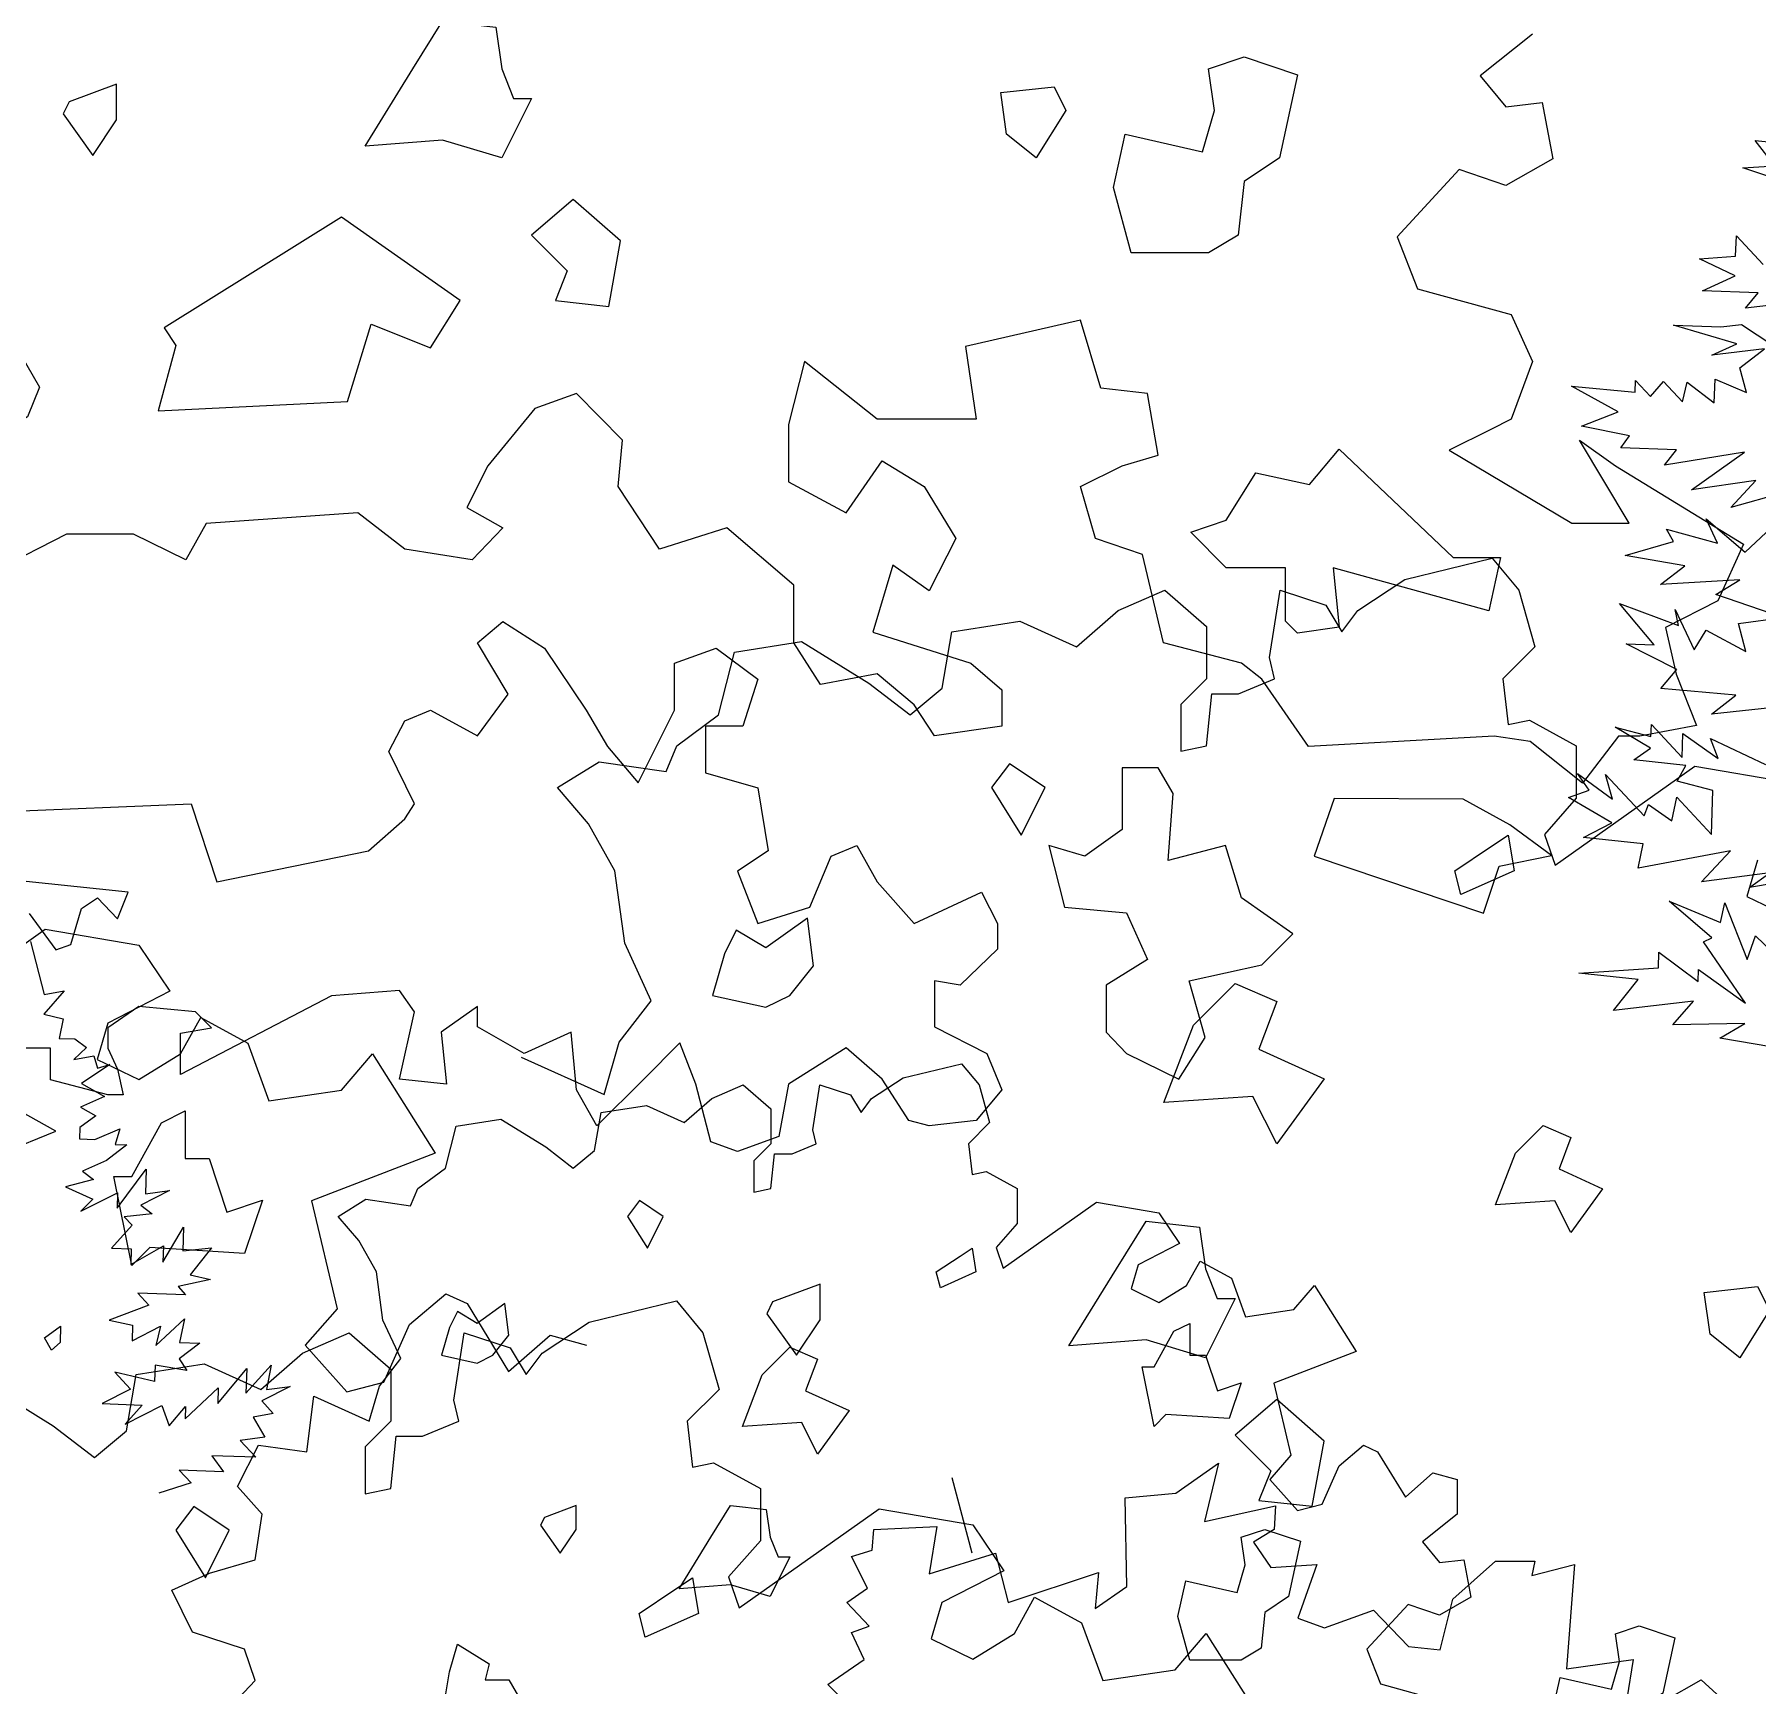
# Model space of a CAD drawing. Header units: inches. Extents: x 11.9 to 85.3, y 21.1 to 37.4.
# Drawn here: x 67.478 to 67.994, y 22.702 to 23.196 of the extents above; entities that cross this region are included whole.
import ezdxf

# ---------------------------------------------------------------- set-up
doc = ezdxf.new("R2010")
doc.units = ezdxf.units.IN
doc.header["$MEASUREMENT"] = 0
doc.layers.add('CAY', color=94, linetype='Continuous')
doc.layers.add('CAY-3', color=61, linetype='Continuous')

# ---------------------------------------------------------------- blocks, each defined once
blk = doc.blocks.new('A$C76451831')
at = {"layer": 'CAY'}
for p, q in [((3764, 1772.8), (3822.4, 1787)), ((3822.4, 1787), (3840.1, 1765.7)), ((3732.8, 1752.2), (3764, 1772.8)), ((3573, 1752.2), (3604.2, 1765.7)), ((3604.2, 1765.7), (3631.9, 1741.6)), ((3673.8, 1720.9), (3680.9, 1765.7)), ((3680.9, 1765.7), (3711.5, 1755.7)), ((3840.1, 1765.7), (3850.7, 1728)), ((3545.3, 1728), (3573, 1752.2)), ((3711.5, 1755.7), (3722.2, 1738)), ((3722.2, 1738), (3732.8, 1752.2)), ((3455.6, 1700.3), (3462.1, 1738)), ((3462.1, 1738), (3507.5, 1745.1)), ((3507.5, 1745.1), (3545.3, 1728)), ((3631.9, 1741.6), (3631.9, 1706.7)), ((3306.5, 1682.6), (3317.1, 1724.4)), ((3317.1, 1724.4), (3361.9, 1731.5)), ((3361.9, 1731.5), (3406.7, 1703.8)), ((3850.7, 1728), (3829.5, 1706.7)), ((3677.3, 1706.7), (3673.8, 1720.9)), ((3406.7, 1703.8), (3434.4, 1682.6)), ((3434.4, 1682.6), (3455.6, 1700.3)), ((3631.9, 1706.7), (3614.8, 1689.6)), ((3653.2, 1696.7), (3677.3, 1706.7)), ((3829.5, 1706.7), (3833, 1676.1)), ((3614.8, 1689.6), (3614.8, 1658.4)), ((3631.9, 1661.9), (3635.5, 1696.7)), ((3635.5, 1696.7), (3653.2, 1696.7)), ((3278.8, 1661.9), (3306.5, 1682.6)), ((3833, 1676.1), (3847.2, 1679)), ((3847.2, 1679), (3878.4, 1661.9)), ((3271.7, 1644.8), (3278.8, 1661.9)), ((3614.8, 1658.4), (3631.9, 1661.9)), ((3878.4, 1661.9), (3878.4, 1627.1)), ((3199.2, 1634.2), (3226.9, 1651.3)), ((3226.9, 1651.3), (3271.7, 1644.8)), ((3864.3, 1582.3), (3957.4, 1648.4)), ((3957.4, 1648.4), (4019.9, 1637.7)), ((3219.8, 1610), (3199.2, 1634.2)), ((3878.4, 1627.1), (3857.2, 1602.9)), ((3237.5, 1578.7), (3219.8, 1610)), ((3857.2, 1602.9), (3864.3, 1582.3)), ((3999.3, 1585.8), (3992.2, 1561.6)), ((3244, 1530.4), (3237.5, 1578.7)), ((3992.2, 1561.6), (4019.9, 1548.1)), ((2764.5, 1473.6), (2857.6, 1539.7)), ((2857.6, 1539.7), (2920.1, 1529)), ((2920.1, 1529), (2940.8, 1498.4)), ((3261.7, 1492), (3244, 1530.4)), ((2940.8, 1498.4), (2899.5, 1477.1)), ((3240.4, 1464.3), (3261.7, 1492)), ((2899.5, 1477.1), (2892.4, 1452.9)), ((2947.9, 1456.5), (2961.4, 1480.7)), ((2961.4, 1480.7), (2992.7, 1463.6)), ((2992.7, 1463.6), (3006.8, 1425.2)), ((3230.4, 1429.5), (3240.4, 1464.3)), ((2892.4, 1452.9), (2920.1, 1439.4)), ((2920.1, 1439.4), (2947.9, 1456.5)), ((3055.2, 1432.3), (3075.8, 1456.5)), ((3075.8, 1456.5), (3117.7, 1390.4)), ((3175, 1454.3), (3230.4, 1429.5)), ((3006.8, 1425.2), (3055.2, 1432.3)), ((3117.7, 1390.4), (3035.1, 1358.6)), ((3035.1, 1358.6), (3052.2, 1286.6)), ((5949.7, 1306.8), (5958.9, 1271.5)), ((3052.2, 1286.6), (3031, 1262.4)), ((5972.1, 1273.8), (5958.5, 1258.4)), ((5958.9, 1271.5), (5972.1, 1273.8)), ((5958.5, 1258.4), (5971.5, 1255.2)), ((5971.5, 1255.2), (5968.8, 1242.2)), ((5968.8, 1242.2), (5979.2, 1241.8)), ((5979.2, 1241.8), (5987.1, 1236.1)), ((5987.1, 1236.1), (5978.7, 1228.2)), ((5978.7, 1228.2), (5991.9, 1230.5)), ((5991.9, 1230.5), (5994.4, 1222.3)), ((6002.6, 1224.7), (5983.6, 1212.2)), ((5994.4, 1222.3), (6002.6, 1224.7)), ((5983.6, 1212.2), (5999.1, 1203.5)), ((5999.1, 1203.5), (5983, 1196.4)), ((5983, 1196.4), (5993.3, 1190.6)), ((5993.3, 1190.6), (5982.6, 1182.8)), ((5982.6, 1182.8), (5982.3, 1175.1)), ((5982.3, 1175.1), (5992.7, 1174.7)), ((5992.7, 1174.7), (6009.3, 1181.8)), ((6009.3, 1181.8), (6006.2, 1171.5)), ((6000.4, 1160.8), (5984.3, 1153.7)), ((6013.9, 1171.3), (6000.4, 1160.8)), ((6006.2, 1171.5), (6013.9, 1171.3)), ((5984.3, 1153.7), (5991.8, 1148)), ((6007.4, 1128.9), (6026.9, 1154.9)), ((6026.9, 1154.9), (6026.3, 1138.6)), ((5991.8, 1148), (5973, 1143.2)), ((5973, 1143.2), (5991.3, 1134.9)), ((5983.3, 1127), (6007.8, 1139.3)), ((6007.8, 1139.3), (6007.4, 1128.9)), ((6042.3, 1140.8), (6023.3, 1131)), ((6026.3, 1138.6), (6042.3, 1140.8)), ((5991.3, 1134.9), (5983.3, 1127)), ((6023.3, 1131), (6030.9, 1125.3)), ((6017.4, 1117.6), (6003.8, 1102.2)), ((6030.9, 1125.3), (6012.2, 1123.3)), ((6012.2, 1123.3), (6017.4, 1117.6)), ((6037.9, 1092.9), (6051.8, 1116.4)), ((6051.8, 1116.4), (6051.3, 1100.6)), ((6016.5, 1091.4), (6038.3, 1103.8)), ((6038.3, 1103.8), (6037.9, 1092.9)), ((6003.8, 1102.2), (6016.9, 1101.8)), ((6016.9, 1101.8), (6016.5, 1091.4)), ((6051.3, 1100.6), (6070.4, 1102.6)), ((6070.4, 1102.6), (6056.2, 1084.5)), ((6069.6, 1081.4), (6048.2, 1076.7)), ((6056.2, 1084.5), (6069.6, 1081.4)), ((6053, 1071.1), (6021.3, 1072.2)), ((6021.3, 1072.2), (6028.7, 1064.2)), ((6048.2, 1076.7), (6053, 1071.1)), ((6028.7, 1064.2), (6002.1, 1054.3)), ((6002.1, 1054.3), (6017.8, 1051)), ((6017.8, 1051), (6017.5, 1040.6)), ((6017.5, 1040.6), (6036.4, 1050.3)), ((6033.2, 1037.3), (6052.4, 1055.2)), ((6036.4, 1050.3), (6033.2, 1037.3)), ((6052.4, 1055.2), (6049.1, 1039.5)), ((6062.7, 1039), (6048.8, 1028.6)), ((6049.1, 1039.5), (6062.7, 1039)), ((6032.8, 1024.2), (6032.4, 1013.3)), ((6053.9, 1020.7), (6032.8, 1024.2)), ((6048.8, 1028.6), (6053.9, 1020.7)), ((6093.3, 1005.7), (6110.2, 1024.2)), ((6110.2, 1024.2), (6107, 1008)), ((6005.9, 1019.7), (6016.3, 1008.4)), ((6032.4, 1013.3), (6005.9, 1019.7)), ((6074.5, 998.7), (6093.9, 1022)), ((6093.9, 1022), (6093.3, 1005.7)), ((6016.3, 1008.4), (5997.4, 998.7)), ((6052.8, 988.6), (6074.8, 1009.1)), ((6074.8, 1009.1), (6074.5, 998.7)), ((6122.9, 1010.1), (6104, 1000.4)), ((6104, 1000.4), (6111.4, 992)), ((6107, 1008), (6122.9, 1010.1)), ((5997.4, 998.7), (6024.1, 997.7)), ((6024.1, 997.7), (6012.8, 985)), ((6012.8, 985), (6037.3, 997.3)), ((6037.3, 997.3), (6042.2, 983.9)), ((6042.2, 983.9), (6053.1, 996.7)), ((6053.1, 996.7), (6052.8, 988.6)), ((6111.4, 992), (6098.2, 989.7)), ((6098.2, 989.7), (6105.9, 976.3)), ((6105.9, 976.3), (6089.5, 974.1)), ((6089.5, 974.1), (6099.9, 962.9)), ((6078.3, 953.2), (6048.9, 954.2)), ((6048.9, 954.2), (6056.8, 945.8)), ((6070.5, 963.9), (6078.3, 953.2)), ((6099.9, 962.9), (6070.5, 963.9)), ((6056.8, 945.8), (6035.2, 938.9)), ((3915.1, 501.1), (3898, 463.3)), ((3898, 463.3), (3863.2, 445.6)), ((3863.2, 445.6), (3870.3, 414.4)), ((3870.3, 414.4), (3883.8, 380.2)), ((3883.8, 380.2), (3846.1, 373.1)), ((3831.9, 373.1), (3807.8, 341.8)), ((3846.1, 373.1), (3831.9, 373.1))]:
    blk.add_line(p, q, dxfattribs=at)
for points in [[(4309.9, 2044.7), (4296.2, 2058.5), (4320.4, 2075.3), (4312, 2093.3), (4323.6, 2097.5), (4308.8, 2113.3), (4322.5, 2122.8), (4312, 2143.9), (4325.7, 2148.1), (4326.7, 2161.8), (4368.9, 2163.9), (4363.7, 2132.3), (4408, 2146), (4416.4, 2113.3), (4476.5, 2133.3), (4474.4, 2109.1), (4495.5, 2123.9), (4494.4, 2182.9), (4528.2, 2186.1), (4556.7, 2206.1), (4547.2, 2167.1), (4594.6, 2177.6), (4593.6, 2161.8), (4579.9, 2153.4), (4591.5, 2136.5), (4622.1, 2138.6), (4609.4, 2102.8), (4627.3, 2096.4), (4660, 2108), (4683.2, 2083.8), (4704.3, 2081.7), (4712.8, 2115.4), (4741.2, 2140.7), (4767.6, 2140.7), (4765.5, 2131.2), (4794, 2138.6), (4788.7, 2069), (4833, 2075.3), (4828.8, 2049)], [(4854.1, 2047.9), (4878.3, 2061.6), (4888.9, 2052.1)], [(3979.1, 158.1), (3899.4, 171.8), (3916.1, 181.6), (3868, 180.6), (3881.7, 196.4), (3828.5, 190.1), (3845, 210.9), (3805.3, 215), (3858.5, 218.6), (3858.8, 229), (3884.9, 209.5), (3885.2, 217.6), (3916.5, 195.2), (3888.5, 236.1), (3894, 238.6), (3865.5, 263.2), (3899.8, 248.8), (3902.6, 261.9), (3917.6, 224.2), (3923.1, 239.9), (3951.6, 212.6)], [(3983.5, 283.1), (3919.2, 272.2), (3932.7, 282.1), (3887.2, 276), (3906.5, 296.7), (3844.9, 285.2), (3848.2, 301.4), (3808.5, 305.5), (3827.4, 315.3), (3798.5, 332.2), (3812.3, 337.1), (3804.5, 348.3), (3827.9, 331.1), (3823.1, 347.6), (3848.9, 320), (3851.8, 327.6), (3867.3, 316.6), (3870.6, 332.4), (3893.7, 307.5), (3894.8, 337), (3871, 343.2), (3876.8, 353.5), (3842, 357.4), (3853.2, 365.2), (3829.6, 379.1), (3853.4, 372.9), (3853.7, 381), (3874.2, 359), (3874.8, 374.8), (3898.2, 358.2), (3893.2, 371.5), (3929.8, 354.3)], [(3947.5, 393.6), (3893.8, 387.8), (3910.1, 400.4), (3860, 404.8), (3870.8, 417.6), (3837, 434.6), (3855.6, 434), (3832.5, 461.5), (3871.9, 447), (3869.5, 457.5), (3882.2, 430.8), (3890.3, 443.7), (3916.6, 429.6), (3911.8, 448.3), (3941.4, 452.3), (3896.6, 467.5), (3912.8, 477.3), (3859.7, 474.2), (3876, 486.8), (3836.3, 493.6), (3868.4, 502.9), (3863.7, 511.2), (3897.8, 501.9), (3890.2, 518), (3916.2, 495.8), (3930.2, 508.9)], [(3941.6, 535.3), (3906.8, 525.6), (3923.3, 543.6), (3880.5, 537.4), (3915.8, 562.4), (3862.5, 553.9), (3870.5, 564), (3833.4, 565.3), (3839.1, 573.3), (3807.2, 579.8), (3831.5, 589.4), (3800.4, 606.4), (3842.9, 602.6), (3843.1, 610.3), (3853.2, 599.5), (3861.7, 609.7), (3874.4, 596.1), (3877.5, 609.1), (3895.6, 595.3), (3896.2, 611.2), (3917.2, 602.3), (3912.8, 618.8), (3929.1, 631.3), (3894, 627.1), (3910.6, 634.7), (3868.4, 647.1), (3900.1, 646), (3913.8, 647.7), (3934.6, 633.9)], [(3970.1, 664.8), (3916.4, 658.5), (3924.9, 668.7), (3887.8, 670), (3909.5, 680.1), (3885.8, 691.3), (3909.9, 693.2), (3910.4, 706.8), (3928.3, 687.6)], [(3951.4, 739.8), (3914.7, 752), (3936, 753.5), (3923, 770.3), (3962.8, 766.2)], [(5963.8, 1034.3), (5959.1, 1042.6), (5969.8, 1050.4), (5969.4, 1039.5), (5963.8, 1034.3)]]:
    blk.add_lwpolyline(points, dxfattribs=at)
for points in [[(3524.3, 1634.1), (3500.5, 1649.9), (3488.6, 1634.1), (3508.4, 1602.4)], [(3821.2, 1594.5), (3833.1, 1602.4), (3837, 1578.6), (3801.4, 1562.8), (3797.4, 1578.6)], [(3369.9, 1515.3), (3365.9, 1547), (3338.2, 1527.2), (3318.4, 1539), (3310.5, 1523.2), (3302.6, 1495.5), (3338.2, 1487.6), (3354, 1495.5)], [(3623.3, 1475.7), (3651, 1503.4), (3678.7, 1491.5), (3666.8, 1459.8), (3710.3, 1440), (3678.7, 1396.5), (3662.8, 1428.1), (3603.5, 1424.2)], [(2935.2, 1410.5), (2951, 1418.5), (2951, 1386.8), (2966.9, 1386.8), (2978.8, 1351.1), (3002.5, 1359.1), (2990.6, 1323.4), (2927.3, 1327.4), (2915.4, 1315.5), (2903.5, 1374.9), (2915.4, 1374.9)], [(3837.8, 1390.3), (3856.3, 1408.8), (3874.8, 1400.9), (3866.9, 1379.8), (3895.9, 1366.6), (3874.8, 1337.5), (3864.2, 1358.6), (3824.6, 1356)], [(3571.8, 1313.3), (3591.6, 1345), (3627.2, 1341), (3631.2, 1313.3), (3639.1, 1293.5), (3651, 1293.5), (3631.2, 1253.9), (3591.6, 1265.8), (3540.1, 1261.8)], [(3342.6, 1291.2), (3338.7, 1283.3), (3358.5, 1255.6), (3374.3, 1279.3), (3374.3, 1303.1)], [(3967.7, 1269.7), (3963.7, 1297.4), (3999.3, 1301.4), (4007.3, 1285.6), (3987.5, 1253.9)], [(3702.4, 1154.9), (3710.3, 1198.4), (3678.7, 1226.2), (3651, 1202.4), (3674.7, 1178.6), (3666.8, 1158.8)], [(3862.3, 1017), (3867.6, 1040.8), (3901.9, 1032.9), (3907.2, 1051.4), (3904.5, 1069.8), (3920.4, 1075.1), (3944.1, 1067.2), (3936.2, 1030.2), (3920.4, 1019.7), (3917.7, 995.9), (3904.5, 988), (3870.2, 988)]]:
    blk.add_lwpolyline(points, close=True, dxfattribs=at)
at = {"layer": 'CAY-3'}
for p, q in [((3100.6, 1276), (3124.7, 1296.6)), ((3124.7, 1296.6), (3138.9, 1290.1)), ((3138.9, 1290.1), (3166.6, 1244.7)), ((3220.2, 1277.6), (3278.5, 1291.8)), ((3278.5, 1291.8), (3296.2, 1270.6)), ((3083.5, 1237.6), (3100.6, 1276)), ((3188.9, 1257), (3220.2, 1277.6)), ((3029.1, 1257), (3060.4, 1270.6)), ((3060.4, 1270.6), (3088.1, 1246.4)), ((3130, 1225.7), (3137, 1270.6)), ((3137, 1270.6), (3167.7, 1260.5)), ((3166.6, 1244.7), (3194.3, 1268.9)), ((3194.3, 1268.9), (3218.5, 1262.4)), ((3296.2, 1270.6), (3306.9, 1232.8)), ((3001.4, 1232.8), (3029.1, 1257)), ((3031, 1262.4), (3058.7, 1231.2)), ((3167.7, 1260.5), (3178.3, 1242.8)), ((3178.3, 1242.8), (3188.9, 1257)), ((2911.8, 1205.1), (2918.3, 1242.8)), ((2918.3, 1242.8), (2963.7, 1249.9)), ((2963.7, 1249.9), (3001.4, 1232.8)), ((3088.1, 1246.4), (3088.1, 1211.6)), ((2818.1, 1236.4), (2862.9, 1208.6)), ((3058.7, 1231.2), (3083.5, 1237.6)), ((3306.9, 1232.8), (3285.6, 1211.6)), ((3133.5, 1211.6), (3130, 1225.7)), ((2862.9, 1208.6), (2890.6, 1187.4)), ((3088.1, 1211.6), (3071, 1194.5)), ((3109.3, 1201.6), (3133.5, 1211.6)), ((3285.6, 1211.6), (3289.2, 1180.9)), ((2890.6, 1187.4), (2911.8, 1205.1)), ((3088.1, 1166.8), (3091.6, 1201.6)), ((3091.6, 1201.6), (3109.3, 1201.6)), ((3071, 1194.5), (3071, 1163.2)), ((3289.2, 1180.9), (3303.3, 1183.9)), ((3303.3, 1183.9), (3334.6, 1166.8)), ((3071, 1163.2), (3088.1, 1166.8)), ((3334.6, 1166.8), (3334.6, 1131.9)), ((3320.4, 1087.1), (3413.6, 1153.2)), ((3413.6, 1153.2), (3476.1, 1142.6)), ((3476.1, 1142.6), (3496.7, 1111.9)), ((3334.6, 1131.9), (3313.3, 1107.8)), ((3313.3, 1107.8), (3320.4, 1087.1)), ((3496.7, 1111.9), (3455.4, 1090.7)), ((3503.8, 1070), (3517.3, 1094.2)), ((3517.3, 1094.2), (3548.6, 1077.1)), ((3455.4, 1090.7), (3448.4, 1066.5)), ((3476.1, 1052.9), (3503.8, 1070)), ((3548.6, 1077.1), (3562.7, 1038.8)), ((3611.1, 1045.8), (3631.7, 1070)), ((3631.7, 1070), (3673.6, 1003.9)), ((3448.4, 1066.5), (3476.1, 1052.9)), ((3562.7, 1038.8), (3611.1, 1045.8)), ((6577.4, 899), (6564.2, 949.2)), ((3774.4, 841.1), (3739.6, 813.4)), ((3739.6, 813.4), (3756.7, 792.8)), ((3756.7, 792.8), (3780.9, 795.7)), ((3780.9, 795.7), (3788, 758)), ((3725.5, 750.9), (3684.2, 706.1)), ((3756.7, 740.3), (3725.5, 750.9)), ((3788, 758), (3756.7, 740.3)), ((3684.2, 706.1), (3697.8, 671.3)), ((3697.8, 671.3), (3760.3, 654.2)), ((3473.1, 650.6), (3396.5, 632.9)), ((3486.7, 605.2), (3473.1, 650.6)), ((3760.3, 654.2), (3774.4, 622.9)), ((3396.5, 632.9), (3403.5, 584.6)), ((3289.2, 622.9), (3278.5, 581)), ((3337.5, 584.6), (3289.2, 622.9)), ((3774.4, 622.9), (3760.3, 584.6)), ((3137, 601.7), (3109.3, 591.6)), ((3167.7, 570.4), (3137, 601.7)), ((3517.9, 601.7), (3486.7, 605.2)), ((3525, 560.4), (3517.9, 601.7)), ((3109.3, 591.6), (3078.1, 553.3)), ((3278.5, 581), (3278.5, 542.7)), ((3403.5, 584.6), (3337.5, 584.6)), ((3746.7, 577.5), (3719, 563.9)), ((3760.3, 584.6), (3746.7, 577.5)), ((3164.8, 539.7), (3167.7, 570.4)), ((3719, 563.9), (3800.7, 515.2)), ((3839, 515.2), (3805.7, 570.4)), ((3805.7, 570.4), (3829.8, 553.3)), ((3078.1, 553.3), (3063.9, 525.6)), ((3316.9, 522), (3341, 556.8)), ((3341, 556.8), (3368.8, 539.7)), ((3473.1, 539.7), (3500.8, 553.3)), ((3500.8, 553.3), (3525, 560.4)), ((3829.8, 553.3), (3915.1, 501.1)), ((3278.5, 542.7), (3316.9, 522)), ((3192.5, 497.8), (3164.8, 539.7)), ((3368.8, 539.7), (3390, 504.9)), ((3483.1, 504.9), (3473.1, 539.7)), ((2991.4, 522), (2890.2, 514.9)), ((3022.7, 497.8), (2991.4, 522)), ((3063.9, 525.6), (3088.1, 512)), ((2797, 507.9), (2685, 450.4)), ((2841.8, 507.9), (2797, 507.9)), ((2876.6, 490.8), (2841.8, 507.9)), ((2890.2, 514.9), (2876.6, 490.8)), ((3088.1, 512), (3067.5, 490.8)), ((3237.3, 512), (3192.5, 497.8)), ((3282.1, 473.7), (3237.3, 512)), ((3800.7, 515.2), (3839, 515.2)), ((3067.5, 490.8), (3022.7, 497.8)), ((3390, 504.9), (3372.3, 470.1)), ((3514.4, 494.3), (3483.1, 504.9)), ((3528.5, 435.3), (3514.4, 494.3)), ((3348.1, 487.2), (3334.6, 442.4)), ((3372.3, 470.1), (3348.1, 487.2)), ((3282.1, 435.3), (3282.1, 473.7)), ((3071, 435.3), (3088.1, 449.5)), ((3088.1, 449.5), (3115.8, 431.8)), ((3334.6, 442.4), (3400, 421.8)), ((3091.6, 401.1), (3071, 435.3)), ((3115.8, 431.8), (3143.5, 390.5)), ((3202.5, 421.8), (3230.2, 431.8)), ((3230.2, 431.8), (3257.9, 411.1)), ((3299.8, 407.6), (3282.1, 435.3)), ((3580.4, 421.8), (3528.5, 435.3)), ((3202.5, 390.5), (3202.5, 421.8)), ((3337.5, 414.7), (3299.8, 407.6)), ((3362.3, 394), (3337.5, 414.7)), ((3400, 421.8), (3420.6, 404.1)), ((3594, 411.1), (3580.4, 421.8)), ((3257.9, 411.1), (3247.9, 379.9)), ((3420.6, 404.1), (3420.6, 379.9)), ((3625.2, 366.3), (3594, 411.1)), ((3071, 373.4), (3091.6, 401.1)), ((3375.8, 373.4), (3362.3, 394)), ((3012, 362.8), (3022.7, 383.4)), ((3022.7, 383.4), (3039.8, 390.5)), ((3039.8, 390.5), (3071, 373.4)), ((3143.5, 390.5), (3157.7, 366.3)), ((3178.3, 342.1), (3202.5, 390.5)), ((3223.1, 379.9), (3223.1, 348.6)), ((3247.9, 379.9), (3223.1, 379.9)), ((3420.6, 379.9), (3375.8, 373.4)), ((3748.8, 373.1), (3625.2, 366.3)), ((3773, 369.5), (3748.8, 373.1)), ((3807.8, 341.8), (3773, 369.5)), ((3029.1, 328), (3012, 362.8)), ((3157.7, 366.3), (3178.3, 342.1)), ((3223.1, 348.6), (3257.9, 338.6)), ((3257.9, 338.6), (3265, 296.7)), ((2744, 322.4), (2880.2, 328)), ((2880.2, 328), (2897.3, 276)), ((3022.7, 317.9), (3029.1, 328)), ((2998.5, 296.7), (3022.7, 317.9)), ((3306.9, 293.2), (3323.9, 300.2)), ((3323.9, 300.2), (3337.5, 276.1)), ((2897.3, 276), (2998.5, 296.7)), ((3265, 296.7), (3244.4, 283.1)), ((3292.7, 259), (3306.9, 293.2)), ((2838.3, 269), (2730.4, 280.5)), ((3244.4, 283.1), (3257.9, 248.3)), ((3337.5, 276.1), (3362.3, 248.3)), ((2807.1, 258.3), (2817.7, 265.4)), ((2817.7, 265.4), (2831.2, 251.3)), ((2831.2, 251.3), (2838.3, 269)), ((3362.3, 248.3), (3407.1, 269)), ((3407.1, 269), (3417.7, 248.3)), ((2772.3, 254.8), (2790, 230.6)), ((2800, 234.2), (2807.1, 258.3)), ((3257.9, 248.3), (3292.7, 259)), ((3417.7, 248.3), (3417.7, 231.2)), ((2790, 230.6), (2800, 234.2)), ((3417.7, 231.2), (3392.9, 207)), ((3375.8, 210), (3375.8, 179.3)), ((3392.9, 207), (3375.8, 210)), ((2973.7, 200), (2873.1, 147.5)), ((3019.1, 203.5), (2973.7, 200)), ((3029.1, 189.3), (3019.1, 203.5)), ((2845.4, 192.9), (2824.7, 178.7)), ((2883.1, 189.3), (2845.4, 192.9)), ((2893.7, 178.7), (2883.1, 189.3)), ((3019.1, 144.5), (3029.1, 189.3)), ((3071, 192.9), (3046.8, 175.8)), ((3071, 179.3), (3071, 192.9)), ((2824.7, 178.7), (2824.7, 165.1)), ((2873.1, 175.2), (2893.7, 178.7)), ((2873.1, 147.5), (2873.1, 175.2)), ((3046.8, 175.8), (3050.4, 141)), ((3102.3, 161.6), (3071, 179.3)), ((3133.5, 175.8), (3102.3, 161.6)), ((3137, 137.4), (3133.5, 175.8)), ((3375.8, 179.3), (3410.6, 161.6)), ((2786.4, 165.1), (2758.7, 165.1)), ((2786.4, 143.9), (2786.4, 165.1)), ((2824.7, 165.1), (2831.2, 151)), ((3206, 168.7), (3181.9, 144.5)), ((3216.6, 141), (3206, 168.7)), ((3316.9, 165.2), (3278.5, 141)), ((3341, 144.5), (3316.9, 165.2)), ((3410.6, 161.6), (3420.6, 137.4)), ((2831.2, 151), (2834.8, 133.9)), ((2824.7, 133.9), (2786.4, 143.9)), ((3050.4, 141), (3019.1, 144.5)), ((3181.9, 144.5), (3150.6, 113.3)), ((3226.7, 102.6), (3216.6, 141)), ((3278.5, 141), (3272.1, 106.2)), ((3358.7, 116.8), (3341, 144.5)), ((2834.8, 133.9), (2824.7, 133.9)), ((3150.6, 113.3), (3137, 137.4)), ((3420.6, 137.4), (3403.5, 116.8)), ((3372.3, 113.3), (3358.7, 116.8)), ((3403.5, 116.8), (3372.3, 113.3)), ((3272.1, 106.2), (3244.4, 96.1)), ((3244.4, 96.1), (3226.7, 102.6))]:
    blk.add_line(p, q, dxfattribs=at)
blk.add_lwpolyline([(6062.4, 774.7), (6099.4, 814), (6092.3, 834.9), (6057.7, 846.3), (6043.9, 874.2), (6069.1, 885.6), (6099.4, 894.6), (6104.1, 924.9), (6087.6, 943.4), (6101.7, 970.9), (6134, 966.6), (6138.7, 1003.6), (6175.6, 987), (6182.3, 1010.2), (6196.5, 1028.7), (6184.7, 1054.3), (6180.3, 1086.5), (6168.5, 1107.4), (6154.8, 1123.5), (6173.3, 1134.9), (6203.1, 1130.6), (6207.9, 1142), (6226.3, 1155.7), (6233.4, 1183.7), (6263.3, 1188.4), (6293.2, 1169.9), (6311.6, 1155.7), (6325.8, 1167.5), (6330.1, 1192.7), (6360.4, 1197.4), (6385.5, 1186), (6404, 1202.1), (6424.8, 1211.2), (6443.3, 1195.1), (6443.3, 1171.9), (6431.9, 1160.5), (6431.9, 1139.6), (6443.3, 1142), (6445.7, 1165.2), (6457.5, 1165.2), (6473.6, 1171.9), (6471.2, 1181.3), (6475.9, 1211.2), (6496.4, 1204.5), (6503.5, 1192.7), (6510.5, 1202.1), (6531.4, 1215.9), (6570.3, 1225.3), (6582.1, 1211.2), (6589.1, 1186), (6575, 1171.9), (6577.4, 1151.4), (6586.8, 1153.4), (6607.6, 1142), (6607.6, 1118.8), (6593.5, 1102.7), (6598.2, 1088.9), (6660.3, 1132.9), (6702, 1125.9), (6715.7, 1105.4), (6688.2, 1091.2), (6683.5, 1075.1), (6702, 1066.1), (6720.4, 1077.5), (6729.5, 1093.6), (6750.3, 1082.2), (6759.7, 1056.6), (6792, 1061.4), (6805.7, 1077.5), (6833.6, 1033.4), (6778.6, 1012.2), (6790, 964.2), (6775.9, 948.1), (6794.3, 927.3), (6810.8, 931.6), (6822.2, 957.2), (6838.4, 970.9), (6847.8, 966.6), (6866.3, 936.3), (6884.7, 952.4), (6900.9, 948.1), (6900.9, 924.9), (6877.7, 906.4), (6889.1, 892.7), (6905.2, 894.6), (6909.9, 869.5), (6889.1, 857.7), (6868.2, 864.7), (6840.7, 834.9), (6849.8, 811.7), (6891.4, 800.2)], dxfattribs=at)
for points in [[(2980.4, 1138.9), (2956.7, 1154.8), (2944.8, 1138.9), (2964.6, 1107.2)], [(6371.5, 1123.4), (6355.7, 1134), (6347.8, 1123.4), (6361, 1102.3)], [(3277.4, 1099.3), (3289.2, 1107.2), (3293.2, 1083.5), (3257.6, 1067.6), (3253.6, 1083.5)], [(6569.5, 1097), (6577.4, 1102.3), (6580, 1086.5), (6556.3, 1075.9), (6553.6, 1086.5)], [(6268.6, 1044.2), (6266, 1065.3), (6247.5, 1052.1), (6234.3, 1060.1), (6229, 1049.5), (6223.7, 1031), (6247.5, 1025.7), (6258, 1031)], [(6712, 1046.9), (6722.6, 1052.1), (6722.6, 1031), (6733.1, 1031), (6741, 1007.2), (6756.9, 1012.5), (6748.9, 988.8), (6706.7, 991.4), (6698.8, 983.5), (6690.9, 1023.1), (6698.8, 1023.1)], [(6437.5, 1017.8), (6456, 1036.3), (6474.5, 1028.4), (6466.5, 1007.2), (6495.6, 994), (6474.5, 965), (6463.9, 986.1), (6424.3, 983.5)], [(6292.4, 922.8), (6289.7, 917.5), (6302.9, 899), (6313.5, 914.8), (6313.5, 930.7)], [(6403.2, 909.6), (6416.4, 930.7), (6440.2, 928), (6442.8, 909.6), (6448.1, 896.4), (6456, 896.4), (6442.8, 870), (6416.4, 877.9), (6382.1, 875.2)], [(6714.6, 856.8), (6719.9, 880.5), (6754.2, 872.6), (6759.5, 891.1), (6756.9, 909.6), (6772.7, 914.8), (6796.5, 906.9), (6788.5, 870), (6772.7, 859.4), (6770.1, 835.6), (6756.9, 827.7), (6722.6, 827.7)], [(3027.9, 818.1), (3047.7, 849.8), (3083.4, 845.8), (3087.3, 818.1), (3095.2, 798.3), (3107.1, 798.3), (3087.3, 758.7), (3047.7, 770.6), (2996.3, 766.6)], [(6252.8, 814.5), (6268.6, 814.5), (6279.2, 796), (6273.9, 782.8), (6252.8, 769.6), (6221.1, 769.6), (6207.9, 785.5), (6205.3, 803.9), (6226.4, 803.9), (6229, 819.8), (6234.3, 838.3), (6255.4, 825.1)], [(3495.1, 738.9), (3503, 774.6), (3554.5, 762.7), (3562.4, 790.4), (3558.4, 818.1), (3582.2, 826), (3617.8, 814.2), (3605.9, 758.7), (3582.2, 742.9), (3578.2, 707.2), (3558.4, 695.3), (3507, 695.3)], [(2798.8, 796), (2794.8, 788.1), (2814.6, 760.4), (2830.5, 784.1), (2830.5, 807.9)], [(3423.8, 774.6), (3419.9, 802.3), (3455.5, 806.2), (3463.4, 790.4), (3443.6, 758.7)], [(3158.6, 659.7), (3166.5, 703.3), (3134.8, 731), (3107.1, 707.2), (3130.9, 683.5), (3123, 663.7)], [(3039.8, 632), (3059.6, 663.7), (2980.4, 719.1), (2862.1, 645.5), (2870, 633.6), (2858.2, 590.1), (2984.4, 596.3), (3000.2, 647.8)], [(2739.4, 633.6), (2763.2, 633.6), (2779, 605.9), (2771.1, 586.1), (2739.4, 566.3), (2691.9, 566.3), (2672.1, 590.1), (2668.1, 617.8), (2699.8, 617.8), (2703.8, 641.6), (2711.7, 669.3), (2743.4, 649.5)], [(3570.3, 517.1), (3590.1, 548.8), (3625.7, 540.9), (3645.5, 564.6), (3721.6, 492.2), (3753.2, 492.2), (3745.3, 456.6), (3641.6, 485.4), (3645.5, 445.8), (3617.8, 441.9), (3609.9, 449.8), (3609.9, 485.4), (3570.3, 485.4), (3546.6, 509.2)], [(3535, 335), (3525, 352.1), (3500.8, 352.1), (3500.8, 310.9), (3476.1, 293.2), (3451.9, 300.2), (3462.5, 259), (3503.8, 255.4), (3517.9, 224.1), (3490.2, 207), (3490.2, 175.8), (3503.8, 161.6), (3538.6, 144.5), (3556.3, 172.2), (3545.6, 210), (3594, 220.6), (3614.6, 241.3), (3580.4, 265.4), (3569.8, 300.2), (3531.5, 290.2)], [(3728.2, 331.2), (3642.3, 331.5), (3628.8, 293.2), (3741.7, 255.1), (3752.3, 286.4), (3787.1, 293.5), (3759.4, 314.1)], [(2765.8, 123.3), (2738.1, 130.3), (2699.7, 119.7), (2699.7, 99.1), (2716.8, 88.5), (2710.4, 54.3), (2734.5, 57.2), (2744.6, 92), (2755.2, 95.5), (2790, 109.7)]]:
    blk.add_lwpolyline(points, close=True, dxfattribs=at)

msp = doc.modelspace()

# ---------------------------------------------------------------- block references
at = {"layer": 'CAY', "xscale": 0.0004489089019145984, "yscale": 0.0004489089019145984, "zscale": 0.0004489089019145984}
for p in [(66.23183, 22.81876), (64.80582, 22.33817), (66.19827, 22.2373), (65.78675, 21.77831)]:
    msp.add_blockref('A$C76451831', p, dxfattribs=at)

doc.saveas('drawing.dxf')
